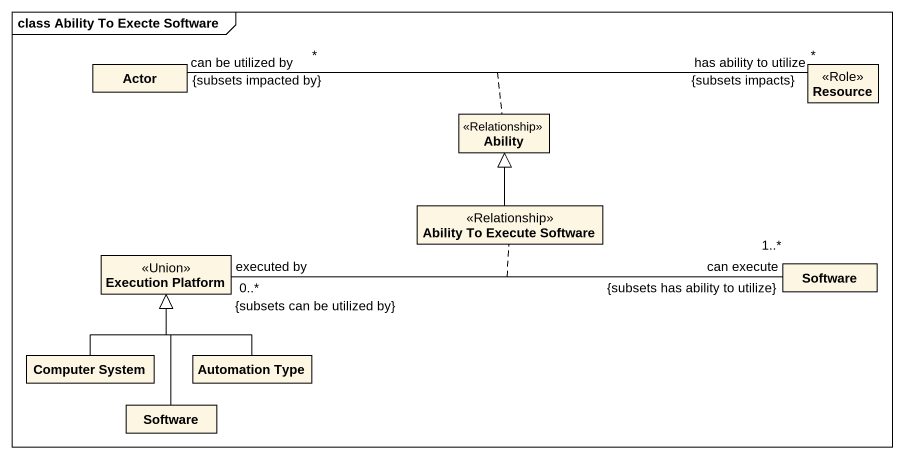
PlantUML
@startuml
mainframe class Ability To Execte Software
hide circle
hide empty members
class "Actor" as Actor_
class Resource <<Role>>
class Ability <<Relationship>>
class "Ability To Execute Software" as Ability_To_Execute_Software <<Relationship>>
class "Execution Platform" as Execution_Platform <<Union>>
class Software
class "Computer System" as Computer_System
class "Automation Type" as Automation_Type
class "Software" as Software_2
Resource "has ability to utilize\n*\n{subsets impacts}" -left- "can be utilized by\n*\n{subsets impacted by}" Actor_
(Resource, Actor_) .. Ability
Ability_To_Execute_Software -up-|> Ability
Software "can execute\n1..*\n{subsets has ability to utilize}" -left- "executed by\n0..*\n{subsets can be utilized by}" Execution_Platform
(Software, Execution_Platform) .. Ability_To_Execute_Software
Computer_System -up-|> Execution_Platform
Automation_Type -up-|> Execution_Platform
Software_2 -up-|> Execution_Platform
@enduml
